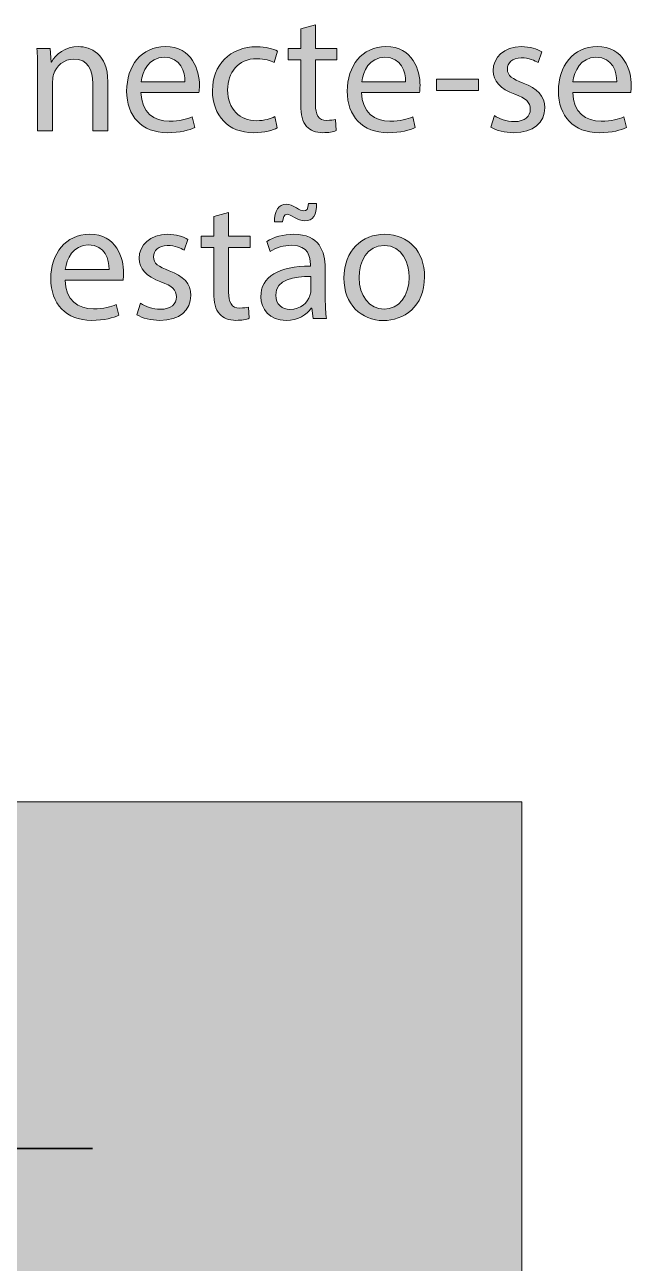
# Model space of a CAD drawing. Header units: inches. Extents: x -507 to 1392, y -754 to 68.
# Drawn here: x 1356.2 to 1391.8, y -292.3 to -219.7 of the extents above; entities that cross this region are included whole.
import ezdxf

# ---------------------------------------------------------------- set-up
doc = ezdxf.new("R2010")
doc.units = ezdxf.units.IN
doc.header["$MEASUREMENT"] = 0
doc.layers.add('back', color=7, linetype='Continuous')

# ---------------------------------------------------------------- blocks, each defined once
blk = doc.blocks.new('block 84')
at = {"layer": 'back', "true_color": 0x678aa5}
h = blk.add_hatch(color=145, dxfattribs=at)
h.dxf.hatch_style = 2
h.paths.add_polyline_path([(1385.339, -374.761), (1206.172, -374.761), (1206.172, -265.261), (1385.339, -265.261)])
at = {"layer": 'back', "lineweight": 0}
blk.add_lwpolyline([(1385.339, -374.761), (1206.172, -374.761), (1206.172, -265.261), (1385.339, -265.261), (1385.339, -374.761)], dxfattribs=at)
at = {"layer": 'back', "color": 18, "lineweight": 35, "true_color": 0x000000}
blk.add_lwpolyline([(1251.672, -285.594), (1360.172, -285.594)], dxfattribs=at)
blk = doc.blocks.new('block 163')
at = {"layer": 'back', "true_color": 0x231f20}
h = blk.add_hatch(color=250, dxfattribs=at)
h.dxf.hatch_style = 2
edge = h.paths.add_edge_path()
edge.add_spline(control_points=[(1373.245, -219.72), (1373.245, -219.72), (1373.245, -221.109), (1373.245, -221.109), (1373.245, -221.109), (1374.504, -221.109), (1374.504, -221.109), (1374.504, -221.109), (1374.504, -221.779), (1374.504, -221.779), (1374.504, -221.779), (1373.245, -221.779), (1373.245, -221.779), (1373.245, -221.779), (1373.245, -224.388), (1373.245, -224.388), (1373.245, -224.987), (1373.415, -225.327), (1373.904, -225.327), (1374.135, -225.327), (1374.305, -225.297), (1374.414, -225.267), (1374.414, -225.267), (1374.454, -225.927), (1374.454, -225.927), (1374.284, -225.997), (1374.015, -226.047), (1373.675, -226.047), (1373.265, -226.047), (1372.936, -225.917), (1372.726, -225.677), (1372.476, -225.417), (1372.386, -224.987), (1372.386, -224.417), (1372.386, -224.417), (1372.386, -221.779), (1372.386, -221.779), (1372.386, -221.779), (1371.636, -221.779), (1371.636, -221.779), (1371.636, -221.779), (1371.636, -221.109), (1371.636, -221.109), (1371.636, -221.109), (1372.386, -221.109), (1372.386, -221.109), (1372.386, -221.109), (1372.386, -219.95), (1372.386, -219.95), (1372.386, -219.95), (1373.245, -219.72), (1373.245, -219.72)], knot_values=[0, 0, 0, 0, 1, 1, 1, 2, 2, 2, 3, 3, 3, 4, 4, 4, 5, 5, 5, 6, 6, 6, 7, 7, 7, 8, 8, 8, 9, 9, 9, 10, 10, 10, 11, 11, 11, 12, 12, 12, 13, 13, 13, 14, 14, 14, 15, 15, 15, 16, 16, 16, 17, 17, 17, 17], degree=3, periodic=1)
h = blk.add_hatch(color=250, dxfattribs=at)
h.dxf.hatch_style = 2
edge = h.paths.add_edge_path()
edge.add_spline(control_points=[(1356.956, -222.419), (1356.956, -221.919), (1356.946, -221.509), (1356.916, -221.109), (1356.916, -221.109), (1357.695, -221.109), (1357.695, -221.109), (1357.695, -221.109), (1357.746, -221.909), (1357.746, -221.909), (1357.746, -221.909), (1357.766, -221.909), (1357.766, -221.909), (1358.006, -221.449), (1358.565, -221), (1359.365, -221), (1360.034, -221), (1361.074, -221.399), (1361.074, -223.059), (1361.074, -223.059), (1361.074, -225.947), (1361.074, -225.947), (1361.074, -225.947), (1360.194, -225.947), (1360.194, -225.947), (1360.194, -225.947), (1360.194, -223.158), (1360.194, -223.158), (1360.194, -222.379), (1359.904, -221.729), (1359.075, -221.729), (1358.495, -221.729), (1358.046, -222.139), (1357.896, -222.628), (1357.855, -222.739), (1357.836, -222.889), (1357.836, -223.039), (1357.836, -223.039), (1357.836, -225.947), (1357.836, -225.947), (1357.836, -225.947), (1356.956, -225.947), (1356.956, -225.947), (1356.956, -225.947), (1356.956, -222.419), (1356.956, -222.419)], knot_values=[0, 0, 0, 0, 1, 1, 1, 2, 2, 2, 3, 3, 3, 4, 4, 4, 5, 5, 5, 6, 6, 6, 7, 7, 7, 8, 8, 8, 9, 9, 9, 10, 10, 10, 11, 11, 11, 12, 12, 12, 13, 13, 13, 14, 14, 14, 15, 15, 15, 15], degree=3, periodic=1)
h = blk.add_hatch(color=250, dxfattribs=at)
h.dxf.hatch_style = 2
edge = h.paths.add_edge_path()
edge.add_spline(control_points=[(1363.017, -223.688), (1363.036, -224.877), (1363.796, -225.367), (1364.675, -225.367), (1365.305, -225.367), (1365.685, -225.257), (1366.015, -225.117), (1366.015, -225.117), (1366.164, -225.747), (1366.164, -225.747), (1365.854, -225.887), (1365.325, -226.047), (1364.556, -226.047), (1363.066, -226.047), (1362.177, -225.067), (1362.177, -223.608), (1362.177, -222.149), (1363.036, -221), (1364.445, -221), (1366.024, -221), (1366.444, -222.389), (1366.444, -223.278), (1366.444, -223.458), (1366.425, -223.598), (1366.414, -223.688), (1366.414, -223.688), (1363.017, -223.688), (1363.017, -223.688)], knot_values=[0, 0, 0, 0, 1, 1, 1, 2, 2, 2, 3, 3, 3, 4, 4, 4, 5, 5, 5, 6, 6, 6, 7, 7, 7, 8, 8, 8, 9, 9, 9, 9], degree=3, periodic=1)
edge = h.paths.add_edge_path()
edge.add_spline(control_points=[(1365.595, -223.059), (1365.604, -222.499), (1365.365, -221.629), (1364.375, -221.629), (1363.486, -221.629), (1363.096, -222.449), (1363.026, -223.059), (1363.026, -223.059), (1365.595, -223.059), (1365.595, -223.059)], knot_values=[0, 0, 0, 0, 1, 1, 1, 2, 2, 2, 3, 3, 3, 3], degree=3, periodic=1)
h = blk.add_hatch(color=250, dxfattribs=at)
h.dxf.hatch_style = 2
edge = h.paths.add_edge_path()
edge.add_spline(control_points=[(1371.005, -225.767), (1370.775, -225.887), (1370.266, -226.047), (1369.615, -226.047), (1368.156, -226.047), (1367.207, -225.057), (1367.207, -223.578), (1367.207, -222.089), (1368.227, -221.009), (1369.806, -221.009), (1370.325, -221.009), (1370.785, -221.14), (1371.024, -221.259), (1371.024, -221.259), (1370.825, -221.939), (1370.825, -221.939), (1370.615, -221.819), (1370.285, -221.709), (1369.806, -221.709), (1368.696, -221.709), (1368.097, -222.529), (1368.097, -223.538), (1368.097, -224.658), (1368.816, -225.347), (1369.775, -225.347), (1370.275, -225.347), (1370.605, -225.217), (1370.854, -225.107), (1370.854, -225.107), (1371.005, -225.767), (1371.005, -225.767)], knot_values=[0, 0, 0, 0, 1, 1, 1, 2, 2, 2, 3, 3, 3, 4, 4, 4, 5, 5, 5, 6, 6, 6, 7, 7, 7, 8, 8, 8, 9, 9, 9, 10, 10, 10, 10], degree=3, periodic=1)
h = blk.add_hatch(color=250, dxfattribs=at)
h.dxf.hatch_style = 2
edge = h.paths.add_edge_path()
edge.add_spline(control_points=[(1375.946, -223.688), (1375.966, -224.877), (1376.726, -225.367), (1377.604, -225.367), (1378.234, -225.367), (1378.614, -225.257), (1378.944, -225.117), (1378.944, -225.117), (1379.094, -225.747), (1379.094, -225.747), (1378.784, -225.887), (1378.255, -226.047), (1377.485, -226.047), (1375.996, -226.047), (1375.106, -225.067), (1375.106, -223.608), (1375.106, -222.149), (1375.966, -221), (1377.375, -221), (1378.954, -221), (1379.374, -222.389), (1379.374, -223.278), (1379.374, -223.458), (1379.354, -223.598), (1379.344, -223.688), (1379.344, -223.688), (1375.946, -223.688), (1375.946, -223.688)], knot_values=[0, 0, 0, 0, 1, 1, 1, 2, 2, 2, 3, 3, 3, 4, 4, 4, 5, 5, 5, 6, 6, 6, 7, 7, 7, 8, 8, 8, 9, 9, 9, 9], degree=3, periodic=1)
edge = h.paths.add_edge_path()
edge.add_spline(control_points=[(1378.524, -223.059), (1378.534, -222.499), (1378.295, -221.629), (1377.305, -221.629), (1376.416, -221.629), (1376.025, -222.449), (1375.956, -223.059), (1375.956, -223.059), (1378.524, -223.059), (1378.524, -223.059)], knot_values=[0, 0, 0, 0, 1, 1, 1, 2, 2, 2, 3, 3, 3, 3], degree=3, periodic=1)
h = blk.add_hatch(color=250, dxfattribs=at)
h.dxf.hatch_style = 2
edge = h.paths.add_edge_path()
edge.add_spline(control_points=[(1383.735, -225.047), (1383.995, -225.217), (1384.455, -225.397), (1384.895, -225.397), (1385.534, -225.397), (1385.835, -225.077), (1385.835, -224.677), (1385.835, -224.258), (1385.585, -224.028), (1384.935, -223.788), (1384.065, -223.478), (1383.655, -222.999), (1383.655, -222.419), (1383.655, -221.639), (1384.285, -221), (1385.325, -221), (1385.814, -221), (1386.244, -221.14), (1386.514, -221.299), (1386.514, -221.299), (1386.294, -221.939), (1386.294, -221.939), (1386.104, -221.819), (1385.755, -221.659), (1385.305, -221.659), (1384.785, -221.659), (1384.495, -221.959), (1384.495, -222.319), (1384.495, -222.719), (1384.785, -222.898), (1385.415, -223.138), (1386.254, -223.458), (1386.684, -223.878), (1386.684, -224.598), (1386.684, -225.447), (1386.024, -226.047), (1384.875, -226.047), (1384.346, -226.047), (1383.855, -225.917), (1383.516, -225.717), (1383.516, -225.717), (1383.735, -225.047), (1383.735, -225.047)], knot_values=[0, 0, 0, 0, 1, 1, 1, 2, 2, 2, 3, 3, 3, 4, 4, 4, 5, 5, 5, 6, 6, 6, 7, 7, 7, 8, 8, 8, 9, 9, 9, 10, 10, 10, 11, 11, 11, 12, 12, 12, 13, 13, 13, 14, 14, 14, 14], degree=3, periodic=1)
h = blk.add_hatch(color=250, dxfattribs=at)
h.dxf.hatch_style = 2
edge = h.paths.add_edge_path()
edge.add_spline(control_points=[(1388.326, -223.688), (1388.346, -224.877), (1389.105, -225.367), (1389.985, -225.367), (1390.614, -225.367), (1390.994, -225.257), (1391.324, -225.117), (1391.324, -225.117), (1391.474, -225.747), (1391.474, -225.747), (1391.164, -225.887), (1390.635, -226.047), (1389.865, -226.047), (1388.376, -226.047), (1387.486, -225.067), (1387.486, -223.608), (1387.486, -222.149), (1388.346, -221), (1389.755, -221), (1391.334, -221), (1391.754, -222.389), (1391.754, -223.278), (1391.754, -223.458), (1391.734, -223.598), (1391.724, -223.688), (1391.724, -223.688), (1388.326, -223.688), (1388.326, -223.688)], knot_values=[0, 0, 0, 0, 1, 1, 1, 2, 2, 2, 3, 3, 3, 4, 4, 4, 5, 5, 5, 6, 6, 6, 7, 7, 7, 8, 8, 8, 9, 9, 9, 9], degree=3, periodic=1)
edge = h.paths.add_edge_path()
edge.add_spline(control_points=[(1390.904, -223.059), (1390.914, -222.499), (1390.675, -221.629), (1389.685, -221.629), (1388.796, -221.629), (1388.405, -222.449), (1388.336, -223.059), (1388.336, -223.059), (1390.904, -223.059), (1390.904, -223.059)], knot_values=[0, 0, 0, 0, 1, 1, 1, 2, 2, 2, 3, 3, 3, 3], degree=3, periodic=1)
h = blk.add_hatch(color=250, dxfattribs=at)
h.dxf.hatch_style = 2
h.paths.add_polyline_path([(1382.805, -222.918), (1382.805, -223.568), (1380.336, -223.568), (1380.336, -222.918)])
h = blk.add_hatch(color=250, dxfattribs=at)
h.dxf.hatch_style = 2
edge = h.paths.add_edge_path()
edge.add_spline(control_points=[(1368.15, -230.72), (1368.15, -230.72), (1368.15, -232.109), (1368.15, -232.109), (1368.15, -232.109), (1369.409, -232.109), (1369.409, -232.109), (1369.409, -232.109), (1369.409, -232.779), (1369.409, -232.779), (1369.409, -232.779), (1368.15, -232.779), (1368.15, -232.779), (1368.15, -232.779), (1368.15, -235.388), (1368.15, -235.388), (1368.15, -235.987), (1368.32, -236.327), (1368.81, -236.327), (1369.04, -236.327), (1369.21, -236.297), (1369.319, -236.267), (1369.319, -236.267), (1369.359, -236.927), (1369.359, -236.927), (1369.189, -236.997), (1368.92, -237.047), (1368.58, -237.047), (1368.17, -237.047), (1367.841, -236.917), (1367.631, -236.677), (1367.381, -236.417), (1367.291, -235.987), (1367.291, -235.417), (1367.291, -235.417), (1367.291, -232.779), (1367.291, -232.779), (1367.291, -232.779), (1366.541, -232.779), (1366.541, -232.779), (1366.541, -232.779), (1366.541, -232.109), (1366.541, -232.109), (1366.541, -232.109), (1367.291, -232.109), (1367.291, -232.109), (1367.291, -232.109), (1367.291, -230.95), (1367.291, -230.95), (1367.291, -230.95), (1368.15, -230.72), (1368.15, -230.72)], knot_values=[0, 0, 0, 0, 1, 1, 1, 2, 2, 2, 3, 3, 3, 4, 4, 4, 5, 5, 5, 6, 6, 6, 7, 7, 7, 8, 8, 8, 9, 9, 9, 10, 10, 10, 11, 11, 11, 12, 12, 12, 13, 13, 13, 14, 14, 14, 15, 15, 15, 16, 16, 16, 17, 17, 17, 17], degree=3, periodic=1)
h = blk.add_hatch(color=250, dxfattribs=at)
h.dxf.hatch_style = 2
edge = h.paths.add_edge_path()
edge.add_spline(control_points=[(1373.1, -236.947), (1373.1, -236.947), (1373.029, -236.337), (1373.029, -236.337), (1373.029, -236.337), (1373, -236.337), (1373, -236.337), (1372.729, -236.717), (1372.21, -237.057), (1371.521, -237.057), (1370.541, -237.057), (1370.041, -236.367), (1370.041, -235.667), (1370.041, -234.498), (1371.081, -233.858), (1372.949, -233.869), (1372.949, -233.869), (1372.949, -233.769), (1372.949, -233.769), (1372.949, -233.369), (1372.84, -232.649), (1371.851, -232.649), (1371.4, -232.649), (1370.931, -232.789), (1370.591, -233.009), (1370.591, -233.009), (1370.391, -232.429), (1370.391, -232.429), (1370.791, -232.169), (1371.37, -232), (1371.98, -232), (1373.459, -232), (1373.819, -233.009), (1373.819, -233.979), (1373.819, -233.979), (1373.819, -235.788), (1373.819, -235.788), (1373.819, -236.207), (1373.839, -236.617), (1373.899, -236.947), (1373.899, -236.947), (1373.1, -236.947), (1373.1, -236.947)], knot_values=[0, 0, 0, 0, 1, 1, 1, 2, 2, 2, 3, 3, 3, 4, 4, 4, 5, 5, 5, 6, 6, 6, 7, 7, 7, 8, 8, 8, 9, 9, 9, 10, 10, 10, 11, 11, 11, 12, 12, 12, 13, 13, 13, 14, 14, 14, 14], degree=3, periodic=1)
edge = h.paths.add_edge_path()
edge.add_spline(control_points=[(1370.841, -231.28), (1370.82, -230.63), (1371.091, -230.24), (1371.521, -230.24), (1371.74, -230.24), (1371.91, -230.331), (1372.14, -230.46), (1372.3, -230.55), (1372.439, -230.63), (1372.56, -230.63), (1372.72, -230.63), (1372.81, -230.541), (1372.84, -230.201), (1372.84, -230.201), (1373.3, -230.201), (1373.3, -230.201), (1373.319, -230.87), (1373.09, -231.21), (1372.62, -231.21), (1372.41, -231.21), (1372.22, -231.12), (1372.01, -231.01), (1371.811, -230.89), (1371.7, -230.83), (1371.58, -230.83), (1371.421, -230.83), (1371.341, -231), (1371.32, -231.28), (1371.32, -231.28), (1370.841, -231.28), (1370.841, -231.28)], knot_values=[0, 0, 0, 0, 1, 1, 1, 2, 2, 2, 3, 3, 3, 4, 4, 4, 5, 5, 5, 6, 6, 6, 7, 7, 7, 8, 8, 8, 9, 9, 9, 10, 10, 10, 10], degree=3, periodic=1)
edge = h.paths.add_edge_path()
edge.add_spline(control_points=[(1372.97, -234.478), (1372.01, -234.458), (1370.921, -234.628), (1370.921, -235.567), (1370.921, -236.137), (1371.301, -236.407), (1371.75, -236.407), (1372.38, -236.407), (1372.779, -236.007), (1372.92, -235.598), (1372.949, -235.507), (1372.97, -235.408), (1372.97, -235.318), (1372.97, -235.318), (1372.97, -234.478), (1372.97, -234.478)], knot_values=[0, 0, 0, 0, 1, 1, 1, 2, 2, 2, 3, 3, 3, 4, 4, 4, 5, 5, 5, 5], degree=3, periodic=1)
h = blk.add_hatch(color=250, dxfattribs=at)
h.dxf.hatch_style = 2
edge = h.paths.add_edge_path()
edge.add_spline(control_points=[(1358.571, -234.688), (1358.591, -235.877), (1359.351, -236.367), (1360.229, -236.367), (1360.859, -236.367), (1361.239, -236.257), (1361.569, -236.117), (1361.569, -236.117), (1361.719, -236.747), (1361.719, -236.747), (1361.409, -236.887), (1360.88, -237.047), (1360.11, -237.047), (1358.621, -237.047), (1357.731, -236.067), (1357.731, -234.608), (1357.731, -233.149), (1358.591, -232), (1360, -232), (1361.579, -232), (1361.999, -233.389), (1361.999, -234.278), (1361.999, -234.458), (1361.979, -234.598), (1361.969, -234.688), (1361.969, -234.688), (1358.571, -234.688), (1358.571, -234.688)], knot_values=[0, 0, 0, 0, 1, 1, 1, 2, 2, 2, 3, 3, 3, 4, 4, 4, 5, 5, 5, 6, 6, 6, 7, 7, 7, 8, 8, 8, 9, 9, 9, 9], degree=3, periodic=1)
edge = h.paths.add_edge_path()
edge.add_spline(control_points=[(1361.149, -234.059), (1361.159, -233.499), (1360.92, -232.629), (1359.93, -232.629), (1359.041, -232.629), (1358.65, -233.449), (1358.581, -234.059), (1358.581, -234.059), (1361.149, -234.059), (1361.149, -234.059)], knot_values=[0, 0, 0, 0, 1, 1, 1, 2, 2, 2, 3, 3, 3, 3], degree=3, periodic=1)
h = blk.add_hatch(color=250, dxfattribs=at)
h.dxf.hatch_style = 2
edge = h.paths.add_edge_path()
edge.add_spline(control_points=[(1362.99, -236.047), (1363.25, -236.217), (1363.71, -236.397), (1364.149, -236.397), (1364.789, -236.397), (1365.09, -236.077), (1365.09, -235.677), (1365.09, -235.258), (1364.84, -235.028), (1364.189, -234.788), (1363.32, -234.478), (1362.91, -233.999), (1362.91, -233.419), (1362.91, -232.639), (1363.54, -232), (1364.58, -232), (1365.069, -232), (1365.499, -232.14), (1365.769, -232.299), (1365.769, -232.299), (1365.549, -232.939), (1365.549, -232.939), (1365.359, -232.819), (1365.01, -232.659), (1364.56, -232.659), (1364.04, -232.659), (1363.75, -232.959), (1363.75, -233.319), (1363.75, -233.719), (1364.04, -233.898), (1364.67, -234.138), (1365.509, -234.458), (1365.938, -234.878), (1365.938, -235.598), (1365.938, -236.447), (1365.279, -237.047), (1364.13, -237.047), (1363.601, -237.047), (1363.11, -236.917), (1362.771, -236.717), (1362.771, -236.717), (1362.99, -236.047), (1362.99, -236.047)], knot_values=[0, 0, 0, 0, 1, 1, 1, 2, 2, 2, 3, 3, 3, 4, 4, 4, 5, 5, 5, 6, 6, 6, 7, 7, 7, 8, 8, 8, 9, 9, 9, 10, 10, 10, 11, 11, 11, 12, 12, 12, 13, 13, 13, 14, 14, 14, 14], degree=3, periodic=1)
h = blk.add_hatch(color=250, dxfattribs=at)
h.dxf.hatch_style = 2
edge = h.paths.add_edge_path()
edge.add_spline(control_points=[(1379.639, -234.488), (1379.639, -236.277), (1378.399, -237.057), (1377.229, -237.057), (1375.921, -237.057), (1374.911, -236.097), (1374.911, -234.568), (1374.911, -232.949), (1375.971, -232), (1377.31, -232), (1378.699, -232), (1379.639, -233.009), (1379.639, -234.488)], knot_values=[0, 0, 0, 0, 1, 1, 1, 2, 2, 2, 3, 3, 3, 4, 4, 4, 4], degree=3, periodic=1)
edge = h.paths.add_edge_path()
edge.add_spline(control_points=[(1375.801, -234.538), (1375.801, -235.598), (1376.41, -236.397), (1377.27, -236.397), (1378.109, -236.397), (1378.739, -235.607), (1378.739, -234.518), (1378.739, -233.699), (1378.329, -232.659), (1377.29, -232.659), (1376.25, -232.659), (1375.801, -233.619), (1375.801, -234.538)], knot_values=[0, 0, 0, 0, 1, 1, 1, 2, 2, 2, 3, 3, 3, 4, 4, 4, 4], degree=3, periodic=1)
at = {"layer": 'back', "lineweight": 0}
blk.add_lwpolyline([(1382.805, -222.918), (1382.805, -223.568), (1380.336, -223.568), (1380.336, -222.918), (1382.805, -222.918)], dxfattribs=at)
for points, knots in [([(1373.245, -219.72), (1373.245, -219.72), (1373.245, -221.109), (1373.245, -221.109), (1373.245, -221.109), (1374.504, -221.109), (1374.504, -221.109), (1374.504, -221.109), (1374.504, -221.779), (1374.504, -221.779), (1374.504, -221.779), (1373.245, -221.779), (1373.245, -221.779), (1373.245, -221.779), (1373.245, -224.388), (1373.245, -224.388), (1373.245, -224.987), (1373.415, -225.327), (1373.904, -225.327), (1374.135, -225.327), (1374.305, -225.297), (1374.414, -225.267), (1374.414, -225.267), (1374.454, -225.927), (1374.454, -225.927), (1374.284, -225.997), (1374.015, -226.047), (1373.675, -226.047), (1373.265, -226.047), (1372.936, -225.917), (1372.726, -225.677), (1372.476, -225.417), (1372.386, -224.987), (1372.386, -224.417), (1372.386, -224.417), (1372.386, -221.779), (1372.386, -221.779), (1372.386, -221.779), (1371.636, -221.779), (1371.636, -221.779), (1371.636, -221.779), (1371.636, -221.109), (1371.636, -221.109), (1371.636, -221.109), (1372.386, -221.109), (1372.386, -221.109), (1372.386, -221.109), (1372.386, -219.95), (1372.386, -219.95), (1372.386, -219.95), (1373.245, -219.72), (1373.245, -219.72)], [0, 0, 0, 0, 1, 1, 1, 2, 2, 2, 3, 3, 3, 4, 4, 4, 5, 5, 5, 6, 6, 6, 7, 7, 7, 8, 8, 8, 9, 9, 9, 10, 10, 10, 11, 11, 11, 12, 12, 12, 13, 13, 13, 14, 14, 14, 15, 15, 15, 16, 16, 16, 17, 17, 17, 17]), ([(1356.956, -222.419), (1356.956, -221.919), (1356.946, -221.509), (1356.916, -221.109), (1356.916, -221.109), (1357.695, -221.109), (1357.695, -221.109), (1357.695, -221.109), (1357.746, -221.909), (1357.746, -221.909), (1357.746, -221.909), (1357.766, -221.909), (1357.766, -221.909), (1358.006, -221.449), (1358.565, -221), (1359.365, -221), (1360.034, -221), (1361.074, -221.399), (1361.074, -223.059), (1361.074, -223.059), (1361.074, -225.947), (1361.074, -225.947), (1361.074, -225.947), (1360.194, -225.947), (1360.194, -225.947), (1360.194, -225.947), (1360.194, -223.158), (1360.194, -223.158), (1360.194, -222.379), (1359.904, -221.729), (1359.075, -221.729), (1358.495, -221.729), (1358.046, -222.139), (1357.896, -222.628), (1357.855, -222.739), (1357.836, -222.889), (1357.836, -223.039), (1357.836, -223.039), (1357.836, -225.947), (1357.836, -225.947), (1357.836, -225.947), (1356.956, -225.947), (1356.956, -225.947), (1356.956, -225.947), (1356.956, -222.419), (1356.956, -222.419)], [0, 0, 0, 0, 1, 1, 1, 2, 2, 2, 3, 3, 3, 4, 4, 4, 5, 5, 5, 6, 6, 6, 7, 7, 7, 8, 8, 8, 9, 9, 9, 10, 10, 10, 11, 11, 11, 12, 12, 12, 13, 13, 13, 14, 14, 14, 15, 15, 15, 15]), ([(1363.017, -223.688), (1363.036, -224.877), (1363.796, -225.367), (1364.675, -225.367), (1365.305, -225.367), (1365.685, -225.257), (1366.015, -225.117), (1366.015, -225.117), (1366.164, -225.747), (1366.164, -225.747), (1365.854, -225.887), (1365.325, -226.047), (1364.556, -226.047), (1363.066, -226.047), (1362.177, -225.067), (1362.177, -223.608), (1362.177, -222.149), (1363.036, -221), (1364.445, -221), (1366.024, -221), (1366.444, -222.389), (1366.444, -223.278), (1366.444, -223.458), (1366.425, -223.598), (1366.414, -223.688), (1366.414, -223.688), (1363.017, -223.688), (1363.017, -223.688)], [0, 0, 0, 0, 1, 1, 1, 2, 2, 2, 3, 3, 3, 4, 4, 4, 5, 5, 5, 6, 6, 6, 7, 7, 7, 8, 8, 8, 9, 9, 9, 9]), ([(1371.005, -225.767), (1370.775, -225.887), (1370.266, -226.047), (1369.615, -226.047), (1368.156, -226.047), (1367.207, -225.057), (1367.207, -223.578), (1367.207, -222.089), (1368.227, -221.009), (1369.806, -221.009), (1370.325, -221.009), (1370.785, -221.14), (1371.024, -221.259), (1371.024, -221.259), (1370.825, -221.939), (1370.825, -221.939), (1370.615, -221.819), (1370.285, -221.709), (1369.806, -221.709), (1368.696, -221.709), (1368.097, -222.529), (1368.097, -223.538), (1368.097, -224.658), (1368.816, -225.347), (1369.775, -225.347), (1370.275, -225.347), (1370.605, -225.217), (1370.854, -225.107), (1370.854, -225.107), (1371.005, -225.767), (1371.005, -225.767)], [0, 0, 0, 0, 1, 1, 1, 2, 2, 2, 3, 3, 3, 4, 4, 4, 5, 5, 5, 6, 6, 6, 7, 7, 7, 8, 8, 8, 9, 9, 9, 10, 10, 10, 10]), ([(1375.946, -223.688), (1375.966, -224.877), (1376.726, -225.367), (1377.604, -225.367), (1378.234, -225.367), (1378.614, -225.257), (1378.944, -225.117), (1378.944, -225.117), (1379.094, -225.747), (1379.094, -225.747), (1378.784, -225.887), (1378.255, -226.047), (1377.485, -226.047), (1375.996, -226.047), (1375.106, -225.067), (1375.106, -223.608), (1375.106, -222.149), (1375.966, -221), (1377.375, -221), (1378.954, -221), (1379.374, -222.389), (1379.374, -223.278), (1379.374, -223.458), (1379.354, -223.598), (1379.344, -223.688), (1379.344, -223.688), (1375.946, -223.688), (1375.946, -223.688)], [0, 0, 0, 0, 1, 1, 1, 2, 2, 2, 3, 3, 3, 4, 4, 4, 5, 5, 5, 6, 6, 6, 7, 7, 7, 8, 8, 8, 9, 9, 9, 9]), ([(1383.735, -225.047), (1383.995, -225.217), (1384.455, -225.397), (1384.895, -225.397), (1385.534, -225.397), (1385.835, -225.077), (1385.835, -224.677), (1385.835, -224.258), (1385.585, -224.028), (1384.935, -223.788), (1384.065, -223.478), (1383.655, -222.999), (1383.655, -222.419), (1383.655, -221.639), (1384.285, -221), (1385.325, -221), (1385.814, -221), (1386.244, -221.14), (1386.514, -221.299), (1386.514, -221.299), (1386.294, -221.939), (1386.294, -221.939), (1386.104, -221.819), (1385.755, -221.659), (1385.305, -221.659), (1384.785, -221.659), (1384.495, -221.959), (1384.495, -222.319), (1384.495, -222.719), (1384.785, -222.898), (1385.415, -223.138), (1386.254, -223.458), (1386.684, -223.878), (1386.684, -224.598), (1386.684, -225.447), (1386.024, -226.047), (1384.875, -226.047), (1384.346, -226.047), (1383.855, -225.917), (1383.516, -225.717), (1383.516, -225.717), (1383.735, -225.047), (1383.735, -225.047)], [0, 0, 0, 0, 1, 1, 1, 2, 2, 2, 3, 3, 3, 4, 4, 4, 5, 5, 5, 6, 6, 6, 7, 7, 7, 8, 8, 8, 9, 9, 9, 10, 10, 10, 11, 11, 11, 12, 12, 12, 13, 13, 13, 14, 14, 14, 14]), ([(1388.326, -223.688), (1388.346, -224.877), (1389.105, -225.367), (1389.985, -225.367), (1390.614, -225.367), (1390.994, -225.257), (1391.324, -225.117), (1391.324, -225.117), (1391.474, -225.747), (1391.474, -225.747), (1391.164, -225.887), (1390.635, -226.047), (1389.865, -226.047), (1388.376, -226.047), (1387.486, -225.067), (1387.486, -223.608), (1387.486, -222.149), (1388.346, -221), (1389.755, -221), (1391.334, -221), (1391.754, -222.389), (1391.754, -223.278), (1391.754, -223.458), (1391.734, -223.598), (1391.724, -223.688), (1391.724, -223.688), (1388.326, -223.688), (1388.326, -223.688)], [0, 0, 0, 0, 1, 1, 1, 2, 2, 2, 3, 3, 3, 4, 4, 4, 5, 5, 5, 6, 6, 6, 7, 7, 7, 8, 8, 8, 9, 9, 9, 9]), ([(1365.595, -223.059), (1365.604, -222.499), (1365.365, -221.629), (1364.375, -221.629), (1363.486, -221.629), (1363.096, -222.449), (1363.026, -223.059), (1363.026, -223.059), (1365.595, -223.059), (1365.595, -223.059)], [0, 0, 0, 0, 1, 1, 1, 2, 2, 2, 3, 3, 3, 3]), ([(1378.524, -223.059), (1378.534, -222.499), (1378.295, -221.629), (1377.305, -221.629), (1376.416, -221.629), (1376.025, -222.449), (1375.956, -223.059), (1375.956, -223.059), (1378.524, -223.059), (1378.524, -223.059)], [0, 0, 0, 0, 1, 1, 1, 2, 2, 2, 3, 3, 3, 3]), ([(1390.904, -223.059), (1390.914, -222.499), (1390.675, -221.629), (1389.685, -221.629), (1388.796, -221.629), (1388.405, -222.449), (1388.336, -223.059), (1388.336, -223.059), (1390.904, -223.059), (1390.904, -223.059)], [0, 0, 0, 0, 1, 1, 1, 2, 2, 2, 3, 3, 3, 3]), ([(1368.15, -230.72), (1368.15, -230.72), (1368.15, -232.109), (1368.15, -232.109), (1368.15, -232.109), (1369.409, -232.109), (1369.409, -232.109), (1369.409, -232.109), (1369.409, -232.779), (1369.409, -232.779), (1369.409, -232.779), (1368.15, -232.779), (1368.15, -232.779), (1368.15, -232.779), (1368.15, -235.388), (1368.15, -235.388), (1368.15, -235.987), (1368.32, -236.327), (1368.81, -236.327), (1369.04, -236.327), (1369.21, -236.297), (1369.319, -236.267), (1369.319, -236.267), (1369.359, -236.927), (1369.359, -236.927), (1369.189, -236.997), (1368.92, -237.047), (1368.58, -237.047), (1368.17, -237.047), (1367.841, -236.917), (1367.631, -236.677), (1367.381, -236.417), (1367.291, -235.987), (1367.291, -235.417), (1367.291, -235.417), (1367.291, -232.779), (1367.291, -232.779), (1367.291, -232.779), (1366.541, -232.779), (1366.541, -232.779), (1366.541, -232.779), (1366.541, -232.109), (1366.541, -232.109), (1366.541, -232.109), (1367.291, -232.109), (1367.291, -232.109), (1367.291, -232.109), (1367.291, -230.95), (1367.291, -230.95), (1367.291, -230.95), (1368.15, -230.72), (1368.15, -230.72)], [0, 0, 0, 0, 1, 1, 1, 2, 2, 2, 3, 3, 3, 4, 4, 4, 5, 5, 5, 6, 6, 6, 7, 7, 7, 8, 8, 8, 9, 9, 9, 10, 10, 10, 11, 11, 11, 12, 12, 12, 13, 13, 13, 14, 14, 14, 15, 15, 15, 16, 16, 16, 17, 17, 17, 17]), ([(1370.841, -231.28), (1370.82, -230.63), (1371.091, -230.24), (1371.521, -230.24), (1371.74, -230.24), (1371.91, -230.331), (1372.14, -230.46), (1372.3, -230.55), (1372.439, -230.63), (1372.56, -230.63), (1372.72, -230.63), (1372.81, -230.541), (1372.84, -230.201), (1372.84, -230.201), (1373.3, -230.201), (1373.3, -230.201), (1373.319, -230.87), (1373.09, -231.21), (1372.62, -231.21), (1372.41, -231.21), (1372.22, -231.12), (1372.01, -231.01), (1371.811, -230.89), (1371.7, -230.83), (1371.58, -230.83), (1371.421, -230.83), (1371.341, -231), (1371.32, -231.28), (1371.32, -231.28), (1370.841, -231.28), (1370.841, -231.28)], [0, 0, 0, 0, 1, 1, 1, 2, 2, 2, 3, 3, 3, 4, 4, 4, 5, 5, 5, 6, 6, 6, 7, 7, 7, 8, 8, 8, 9, 9, 9, 10, 10, 10, 10]), ([(1358.571, -234.688), (1358.591, -235.877), (1359.351, -236.367), (1360.229, -236.367), (1360.859, -236.367), (1361.239, -236.257), (1361.569, -236.117), (1361.569, -236.117), (1361.719, -236.747), (1361.719, -236.747), (1361.409, -236.887), (1360.88, -237.047), (1360.11, -237.047), (1358.621, -237.047), (1357.731, -236.067), (1357.731, -234.608), (1357.731, -233.149), (1358.591, -232), (1360, -232), (1361.579, -232), (1361.999, -233.389), (1361.999, -234.278), (1361.999, -234.458), (1361.979, -234.598), (1361.969, -234.688), (1361.969, -234.688), (1358.571, -234.688), (1358.571, -234.688)], [0, 0, 0, 0, 1, 1, 1, 2, 2, 2, 3, 3, 3, 4, 4, 4, 5, 5, 5, 6, 6, 6, 7, 7, 7, 8, 8, 8, 9, 9, 9, 9]), ([(1362.99, -236.047), (1363.25, -236.217), (1363.71, -236.397), (1364.149, -236.397), (1364.789, -236.397), (1365.09, -236.077), (1365.09, -235.677), (1365.09, -235.258), (1364.84, -235.028), (1364.189, -234.788), (1363.32, -234.478), (1362.91, -233.999), (1362.91, -233.419), (1362.91, -232.639), (1363.54, -232), (1364.58, -232), (1365.069, -232), (1365.499, -232.14), (1365.769, -232.299), (1365.769, -232.299), (1365.549, -232.939), (1365.549, -232.939), (1365.359, -232.819), (1365.01, -232.659), (1364.56, -232.659), (1364.04, -232.659), (1363.75, -232.959), (1363.75, -233.319), (1363.75, -233.719), (1364.04, -233.898), (1364.67, -234.138), (1365.509, -234.458), (1365.938, -234.878), (1365.938, -235.598), (1365.938, -236.447), (1365.279, -237.047), (1364.13, -237.047), (1363.601, -237.047), (1363.11, -236.917), (1362.771, -236.717), (1362.771, -236.717), (1362.99, -236.047), (1362.99, -236.047)], [0, 0, 0, 0, 1, 1, 1, 2, 2, 2, 3, 3, 3, 4, 4, 4, 5, 5, 5, 6, 6, 6, 7, 7, 7, 8, 8, 8, 9, 9, 9, 10, 10, 10, 11, 11, 11, 12, 12, 12, 13, 13, 13, 14, 14, 14, 14]), ([(1373.1, -236.947), (1373.1, -236.947), (1373.029, -236.337), (1373.029, -236.337), (1373.029, -236.337), (1373, -236.337), (1373, -236.337), (1372.729, -236.717), (1372.21, -237.057), (1371.521, -237.057), (1370.541, -237.057), (1370.041, -236.367), (1370.041, -235.667), (1370.041, -234.498), (1371.081, -233.858), (1372.949, -233.869), (1372.949, -233.869), (1372.949, -233.769), (1372.949, -233.769), (1372.949, -233.369), (1372.84, -232.649), (1371.851, -232.649), (1371.4, -232.649), (1370.931, -232.789), (1370.591, -233.009), (1370.591, -233.009), (1370.391, -232.429), (1370.391, -232.429), (1370.791, -232.169), (1371.37, -232), (1371.98, -232), (1373.459, -232), (1373.819, -233.009), (1373.819, -233.979), (1373.819, -233.979), (1373.819, -235.788), (1373.819, -235.788), (1373.819, -236.207), (1373.839, -236.617), (1373.899, -236.947), (1373.899, -236.947), (1373.1, -236.947), (1373.1, -236.947)], [0, 0, 0, 0, 1, 1, 1, 2, 2, 2, 3, 3, 3, 4, 4, 4, 5, 5, 5, 6, 6, 6, 7, 7, 7, 8, 8, 8, 9, 9, 9, 10, 10, 10, 11, 11, 11, 12, 12, 12, 13, 13, 13, 14, 14, 14, 14]), ([(1379.639, -234.488), (1379.639, -236.277), (1378.399, -237.057), (1377.229, -237.057), (1375.921, -237.057), (1374.911, -236.097), (1374.911, -234.568), (1374.911, -232.949), (1375.971, -232), (1377.31, -232), (1378.699, -232), (1379.639, -233.009), (1379.639, -234.488)], [0, 0, 0, 0, 1, 1, 1, 2, 2, 2, 3, 3, 3, 4, 4, 4, 4]), ([(1361.149, -234.059), (1361.159, -233.499), (1360.92, -232.629), (1359.93, -232.629), (1359.041, -232.629), (1358.65, -233.449), (1358.581, -234.059), (1358.581, -234.059), (1361.149, -234.059), (1361.149, -234.059)], [0, 0, 0, 0, 1, 1, 1, 2, 2, 2, 3, 3, 3, 3]), ([(1375.801, -234.538), (1375.801, -235.598), (1376.41, -236.397), (1377.27, -236.397), (1378.109, -236.397), (1378.739, -235.607), (1378.739, -234.518), (1378.739, -233.699), (1378.329, -232.659), (1377.29, -232.659), (1376.25, -232.659), (1375.801, -233.619), (1375.801, -234.538)], [0, 0, 0, 0, 1, 1, 1, 2, 2, 2, 3, 3, 3, 4, 4, 4, 4]), ([(1372.97, -234.478), (1372.01, -234.458), (1370.921, -234.628), (1370.921, -235.567), (1370.921, -236.137), (1371.301, -236.407), (1371.75, -236.407), (1372.38, -236.407), (1372.779, -236.007), (1372.92, -235.598), (1372.949, -235.507), (1372.97, -235.408), (1372.97, -235.318), (1372.97, -235.318), (1372.97, -234.478), (1372.97, -234.478)], [0, 0, 0, 0, 1, 1, 1, 2, 2, 2, 3, 3, 3, 4, 4, 4, 5, 5, 5, 5])]:
    blk.add_open_spline(points, degree=3, knots=knots, dxfattribs=at)

msp = doc.modelspace()

# ---------------------------------------------------------------- block references
at = {"layer": 'back'}
for name in ['block 163', 'block 84']:
    msp.add_blockref(name, (0, 0), dxfattribs=at)

doc.saveas('drawing.dxf')
